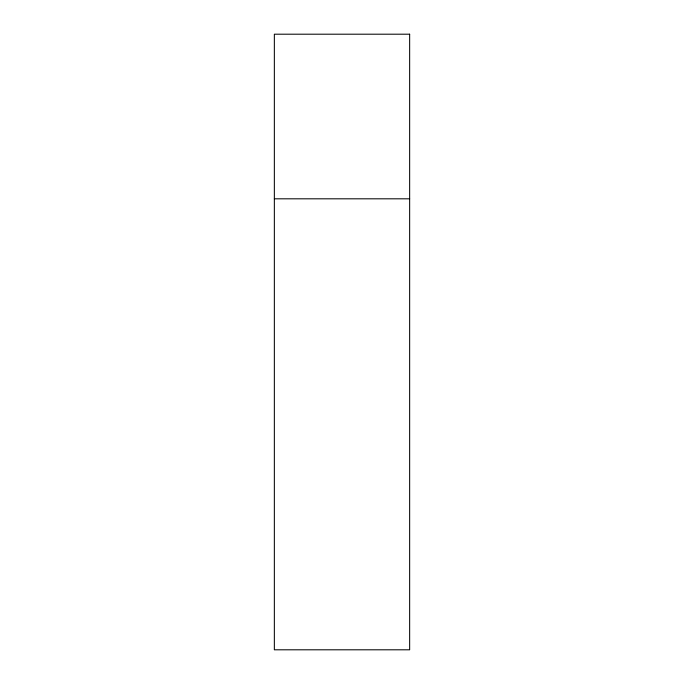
<?xml version="1.0" encoding="UTF-8"?>
<svg xmlns="http://www.w3.org/2000/svg" width="684" height="684" viewBox="0 0 684 684"><rect width="100%" height="100%" fill="white"/><g stroke="black" fill="none" stroke-linecap="round" stroke-linejoin="round"><path stroke-width="1.03" d="M274.352 198.813L409.648 198.813M409.648 34.2L274.352 34.2L274.352 649.8L409.648 649.8L409.648 34.2"/></g></svg>
